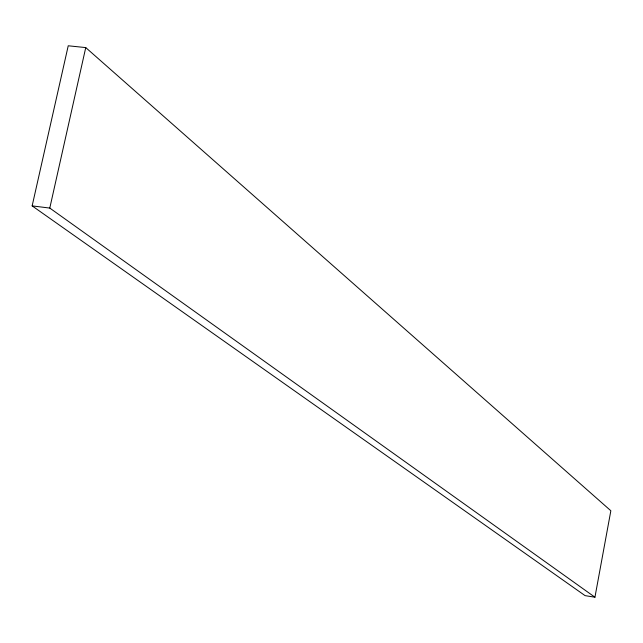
<?xml version="1.0" encoding="UTF-8"?>
<svg xmlns="http://www.w3.org/2000/svg" width="643" height="643" viewBox="0 0 643 643"><rect width="100%" height="100%" fill="white"/><g stroke="black" fill="none" stroke-linecap="round" stroke-linejoin="round"><path stroke-width="0.96" d="M594.936 597.218L610.85 510.751L85.752 47.59L68.23 45.782L32.15 205.889L585.074 595.627L594.936 597.218L49.784 208.075L32.15 205.889M49.784 208.075L85.752 47.59"/></g></svg>
